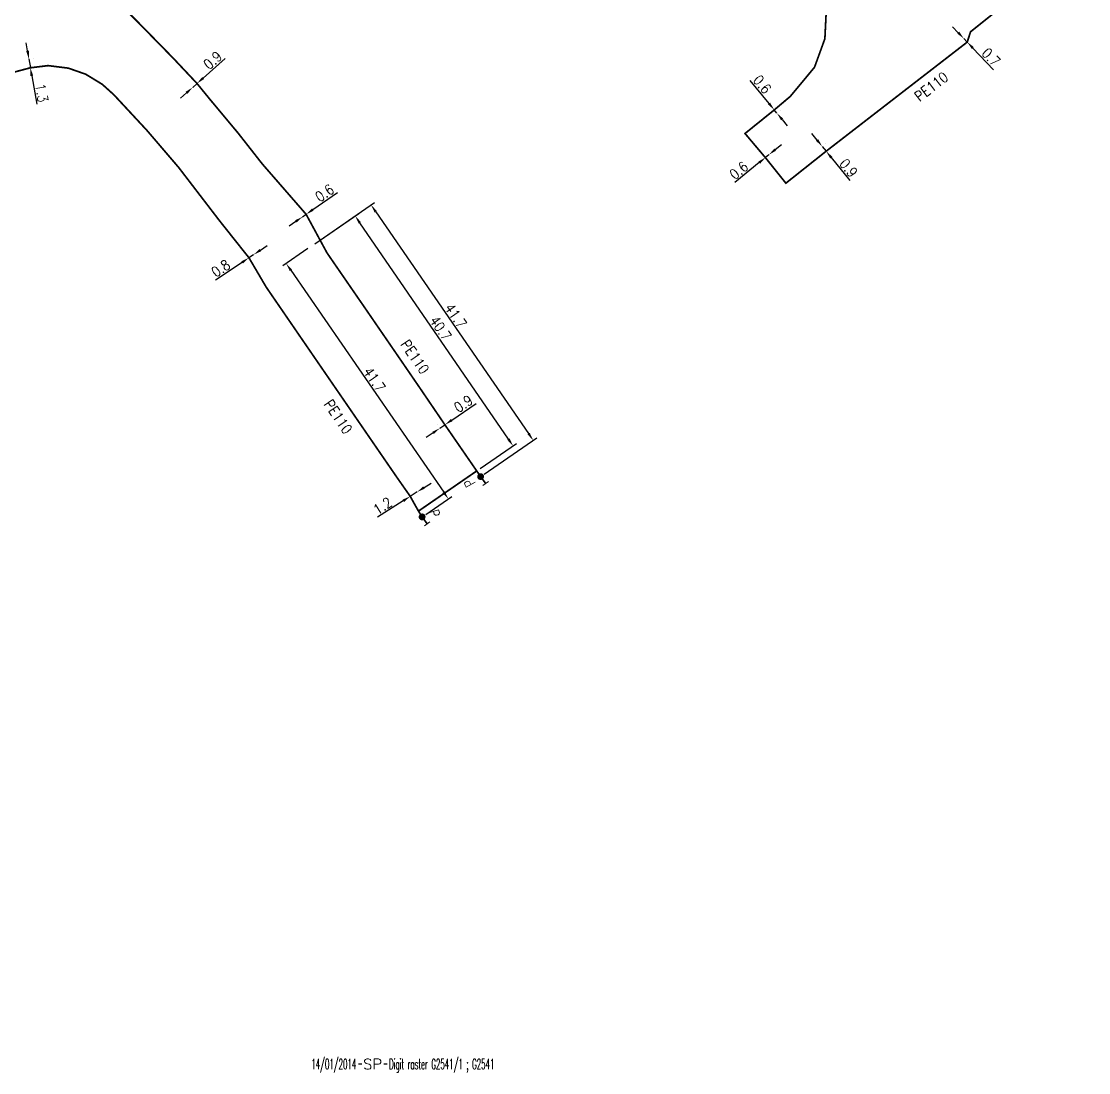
# Model space of a CAD drawing. Header units: millimetres. Extents: x 132993 to 134000, y 129004 to 130000.
# Drawn here: x 133408 to 133563.8, y 129011.2 to 129164.6 of the extents above; entities that cross this region are included whole.
import ezdxf
from ezdxf.enums import TextEntityAlignment as Align

# ---------------------------------------------------------------- set-up
doc = ezdxf.new("R2010")
doc.units = ezdxf.units.MM
doc.header["$PDMODE"] = 34
doc.layers.get('0').update_dxf_attribs({"linetype": 'CONTINUOUS'})
doc.layers.get('DefPoints').update_dxf_attribs({"linetype": 'CONTINUOUS', "lineweight": 0})
for name, color, linetype in [('G_120', 4, 'CONTINUOUS'), ('G_300', 7, 'CONTINUOUS'), ('G_340', 7, 'CONTINUOUS'), ('G_910', 7, 'CONTINUOUS')]:
    doc.layers.add(name, color=color, linetype=linetype)
doc.styles.add('G_ROMANS', font='ROMANS.SHX', dxfattribs={"width": 0.75})
doc.styles.get("Standard").update_dxf_attribs({"font": 'romans.shx', "width": 0.85})
doc.linetypes.add('G_typB_PE', pattern='A,5,-0.3,["o",Standard,S=1.5,R=0,X=0,Y=-0.5],-1.65', length=6.95)
doc.dimstyles.get("Standard").update_dxf_attribs({"dimtxt": 1.5, "dimasz": 1.2, "dimexe": 0.625, "dimexo": 0.625, "dimgap": 0.25, "dimtad": 1, "dimdec": 1, "dimzin": 0, "dimdsep": 46, "dimtxsty": 'Standard', "dimcen": -0.5, "dimadec": 0, "dimazin": 0, "dimtfac": 1, "dimtdec": 1, "dimtmove": 0, "dimatfit": 3, "dimfxl": 0, "dimtolj": 1, "dimtzin": 0, "dimarcsym": 0})

# ---------------------------------------------------------------- blocks, each defined once
blk = doc.blocks.new('*D6')
at = {"layer": 'DefPoints', "color": 0, "linetype": 'Continuous', "transparency": 16777216}
for p in [(133545.595, 129162.073), (133546.0737470193, 129161.5687696577), (133546.0737470193, 129161.5687696577)]:
    blk.add_point(p, dxfattribs=at)
at = {"layer": 'G_120', "color": 0, "linetype": 'Continuous', "lineweight": -2, "transparency": 16777216}
for p, q in [((133544.7687472492, 129162.9432335272), (133543.9424944984, 129163.8134670544)), ((133545.595, 129162.073), (133546.0737470193, 129161.5687696577)), ((133546.8999997701, 129160.6985361305), (133549.9099205051, 129157.52839971))]:
    blk.add_line(p, q, dxfattribs=at)
at = {"layer": 'G_120', "color": 0, "linetype": 'Continuous', "transparency": 16777216}
for points in [[(133544.9137861704, 129163.080942319), (133544.623708328, 129162.8055247354), (133545.595, 129162.073)], [(133547.0450386913, 129160.8362449223), (133546.7549608489, 129160.5608273387), (133546.0737470193, 129161.5687696577)]]:
    blk.add_solid(points, dxfattribs=at)
at = {"layer": 'G_120', "color": 0, "linetype": 'Continuous', "transparency": 16777216, "insert": (133549.5432811189, 129159.3668951157), "char_height": 1.5, "attachment_point": 5, "rotation": 313.5149608364305}
blk.add_mtext('\\A1;0.7', dxfattribs=at)
blk = doc.blocks.new('*D7')
at = {"layer": 'DefPoints', "color": 0, "linetype": 'Continuous', "transparency": 16777216}
for p in [(133524.9172397746, 129146.345100537), (133525.4830294594, 129145.6451848045), (133525.4830294597, 129145.6451848048)]:
    blk.add_point(p, dxfattribs=at)
at = {"layer": 'G_120', "color": 0, "linetype": 'Continuous', "lineweight": -2, "transparency": 16777216}
for p, q in [((133524.1628535286, 129147.278321514), (133523.4084672823, 129148.2115424907)), ((133524.917239775, 129146.3451005373), (133525.4830294597, 129145.6451848048)), ((133525.4032923667, 129146.7380100403), (133525.403292367, 129146.7380100406)), ((133525.9690820514, 129146.0380943078), (133525.9690820517, 129146.0380943081)), ((133526.237415706, 129144.7119638281), (133528.9473686802, 129141.3595896648))]:
    blk.add_line(p, q, dxfattribs=at)
at = {"layer": 'G_120', "color": 0, "linetype": 'Continuous', "transparency": 16777216}
for points in [[(133524.3183903581, 129147.404052555), (133524.0073166992, 129147.1525904729), (133524.917239775, 129146.3451005373)], [(133526.3929525355, 129144.8376948692), (133526.0818788766, 129144.586232787), (133525.4830294597, 129145.6451848048)]]:
    blk.add_solid(points, dxfattribs=at)
at = {"layer": 'G_120', "color": 0, "linetype": 'Continuous', "transparency": 16777216, "insert": (133528.7472694636, 129143.1978214634), "char_height": 1.5, "attachment_point": 5, "rotation": 308.95097556361463}
blk.add_mtext('\\A1;0.9', dxfattribs=at)
blk = doc.blocks.new('*D8')
at = {"layer": 'DefPoints', "color": 0, "linetype": 'Continuous', "transparency": 16777216}
for p in [(133517.9149295307, 129151.6750482342), (133517.9149295308, 129151.6750482342), (133518.2952076052, 129151.2109484755)]:
    blk.add_point(p, dxfattribs=at)
at = {"layer": 'G_120', "color": 0, "linetype": 'Continuous', "lineweight": -2, "transparency": 16777216}
for p, q in [((133517.1543733818, 129152.6032477517), (133514.3837759816, 129155.9845459937)), ((133518.3983667794, 129152.0711712285), (133518.3983667795, 129152.0711712286)), ((133518.2952076053, 129151.2109484755), (133517.9149295308, 129151.6750482342)), ((133518.7786448539, 129151.6070714697), (133518.778644854, 129151.6070714699)), ((133519.0557637544, 129150.2827489581), (133519.8163199035, 129149.3545494407))]:
    blk.add_line(p, q, dxfattribs=at)
at = {"layer": 'G_120', "color": 0, "linetype": 'Continuous', "transparency": 16777216}
for points in [[(133517.3090733014, 129152.7300071099), (133516.9996734622, 129152.4764883935), (133517.9149295308, 129151.6750482342)], [(133519.210463674, 129150.4095083163), (133518.9010638348, 129150.1559895999), (133518.2952076053, 129151.2109484755)]]:
    blk.add_solid(points, dxfattribs=at)
at = {"layer": 'G_120', "color": 0, "linetype": 'Continuous', "transparency": 16777216, "insert": (133516.162296205, 129155.3917934223), "char_height": 1.5, "attachment_point": 5, "rotation": 309.3308017154526}
blk.add_mtext('\\A1;0.6', dxfattribs=at)
blk = doc.blocks.new('*D16')
at = {"layer": 'DefPoints', "color": 0, "linetype": 'Continuous', "transparency": 16777216}
for p in [(133433.0342132107, 129154.9638827327), (133433.6687317362, 129155.5294675988), (133433.6687317362, 129155.5294675987)]:
    blk.add_point(p, dxfattribs=at)
at = {"layer": 'G_120', "color": 0, "linetype": 'Continuous', "lineweight": -2, "transparency": 16777216}
for p, q in [((133434.5645225958, 129156.3279403509), (133437.7824379751, 129159.1962636005)), ((133433.0342132107, 129154.9638827326), (133433.6687317362, 129155.5294675987)), ((133432.1384223512, 129154.1654099805), (133431.2426314916, 129153.3669372283))]:
    blk.add_line(p, q, dxfattribs=at)
at = {"layer": 'G_120', "color": 0, "linetype": 'Continuous', "transparency": 16777216}
for points in [[(133432.0053435591, 129154.3147084571), (133432.2715011432, 129154.0161115039), (133433.0342132107, 129154.9638827326)], [(133434.4314438037, 129156.4772388275), (133434.6976013878, 129156.1786418743), (133433.6687317362, 129155.5294675987)]]:
    blk.add_solid(points, dxfattribs=at)
at = {"layer": 'G_120', "color": 0, "linetype": 'Continuous', "transparency": 16777216, "insert": (133435.9559817551, 129158.9078307348), "char_height": 1.5, "attachment_point": 5, "rotation": 41.712556040428915}
blk.add_mtext('\\A1;0.9', dxfattribs=at)
blk = doc.blocks.new('*D17')
at = {"layer": 'DefPoints', "color": 0, "linetype": 'Continuous', "transparency": 16777216}
for p in [(133449.5910605773, 129136.4442081827), (133449.5910605773, 129136.4442081827), (133449.086, 129136.092)]:
    blk.add_point(p, dxfattribs=at)
at = {"layer": 'G_120', "color": 0, "linetype": 'Continuous', "lineweight": -2, "transparency": 16777216}
for p, q in [((133450.575358916, 129137.1306167931), (133454.1610171497, 129139.6311053025)), ((133449.086, 129136.092), (133449.5910605773, 129136.4442081827)), ((133448.1017016613, 129135.4055913896), (133447.1174033226, 129134.7191827791))]:
    blk.add_line(p, q, dxfattribs=at)
at = {"layer": 'G_120', "color": 0, "linetype": 'Continuous', "transparency": 16777216}
for points in [[(133450.4609574809, 129137.2946665162), (133450.6897603511, 129136.96656707), (133449.5910605773, 129136.4442081827)], [(133447.9873002262, 129135.5696411127), (133448.2161030964, 129135.2415416664), (133449.086, 129136.092)]]:
    blk.add_solid(points, dxfattribs=at)
at = {"layer": 'G_120', "color": 0, "linetype": 'Continuous', "transparency": 16777216, "insert": (133452.2883300269, 129139.5443139686), "char_height": 1.5, "attachment_point": 5, "rotation": 34.89031112818489}
blk.add_mtext('\\A1;0.6', dxfattribs=at)
blk = doc.blocks.new('*D18')
at = {"layer": 'DefPoints', "color": 0, "linetype": 'Continuous', "transparency": 16777216}
for p in [(133469.1016069911, 129105.2279833837), (133469.8438666272, 129105.7369535523), (133469.8438666272, 129105.7369535524)]:
    blk.add_point(p, dxfattribs=at)
at = {"layer": 'G_120', "color": 0, "linetype": 'Continuous', "lineweight": -2, "transparency": 16777216}
for p, q in [((133470.833546142, 129106.415580444), (133474.388734161, 129108.8533859741)), ((133468.7481554851, 129105.7434414643), (133468.7481554851, 129105.7434414644)), ((133469.1016069911, 129105.2279833837), (133469.8438666272, 129105.7369535524)), ((133469.4904151212, 129106.2524116329), (133469.4904151212, 129106.252411633)), ((133468.1119274763, 129104.5493564922), (133467.1222479615, 129103.8707296006))]:
    blk.add_line(p, q, dxfattribs=at)
at = {"layer": 'G_120', "color": 0, "linetype": 'Continuous', "transparency": 16777216}
for points in [[(133467.9988229944, 129104.714303078), (133468.2250319582, 129104.3844099064), (133469.1016069911, 129105.2279833837)], [(133470.7204416601, 129106.5805270298), (133470.946650624, 129106.2506338581), (133469.8438666272, 129105.7369535524)]]:
    blk.add_solid(points, dxfattribs=at)
at = {"layer": 'G_120', "color": 0, "linetype": 'Continuous', "transparency": 16777216, "insert": (133472.5404574993, 129108.7985295838), "char_height": 1.5, "attachment_point": 5, "rotation": 34.43857623359634}
blk.add_mtext('\\A1;0.9', dxfattribs=at)
blk = doc.blocks.new('*D30')
at = {"layer": 'DefPoints', "color": 0, "linetype": 'Continuous', "transparency": 16777216}
for p in [(133465.7969922748, 129095.9371536145), (133465.7969922748, 129095.9371536145), (133464.7857642674, 129095.2910747362)]:
    blk.add_point(p, dxfattribs=at)
at = {"layer": 'G_120', "color": 0, "linetype": 'Continuous', "lineweight": -2, "transparency": 16777216}
for p, q in [((133465.7969922748, 129095.9371536145), (133464.7857642674, 129095.2910747361)), ((133466.8082202822, 129096.5832324929), (133467.8194482895, 129097.2293113713)), ((133463.77453626, 129094.6449958577), (133460.0290801433, 129092.2520042976))]:
    blk.add_line(p, q, dxfattribs=at)
at = {"layer": 'G_120', "color": 0, "linetype": 'Continuous', "transparency": 16777216}
for points in [[(133466.7005404691, 129096.7517704941), (133466.9159000952, 129096.4146944917), (133465.7969922748, 129095.9371536145)], [(133463.6668564469, 129094.8135338589), (133463.8822160731, 129094.4764578565), (133464.7857642674, 129095.2910747361)]]:
    blk.add_solid(points, dxfattribs=at)
at = {"layer": 'G_120', "color": 0, "linetype": 'Continuous', "transparency": 16777216, "insert": (133460.7502016765, 129093.899408621), "char_height": 1.5, "attachment_point": 5, "rotation": 32.574722648643814}
blk.add_mtext('\\A1;1.2', dxfattribs=at)
blk = doc.blocks.new('*D31')
at = {"layer": 'DefPoints', "color": 0, "linetype": 'Continuous', "transparency": 16777216}
for p in [(133441.2498714657, 129130.101138852), (133441.9176545209, 129130.5482317678), (133441.9176545209, 129130.5482317678)]:
    blk.add_point(p, dxfattribs=at)
at = {"layer": 'G_120', "color": 0, "linetype": 'Continuous', "lineweight": -2, "transparency": 16777216}
for p, q in [((133442.9148005926, 129131.215839221), (133443.9119466644, 129131.8834466742)), ((133441.9176545209, 129130.5482317678), (133441.2498714657, 129130.101138852)), ((133440.2527253939, 129129.4335313987), (133436.3798812759, 129126.8405917368))]:
    blk.add_line(p, q, dxfattribs=at)
at = {"layer": 'G_120', "color": 0, "linetype": 'Continuous', "transparency": 16777216}
for points in [[(133440.1414574851, 129129.5997224107), (133440.3639933028, 129129.2673403868), (133441.2498714657, 129130.101138852)], [(133442.8035326838, 129131.3820302329), (133443.0260685015, 129131.049648209), (133441.9176545209, 129130.5482317678)]]:
    blk.add_solid(points, dxfattribs=at)
at = {"layer": 'G_120', "color": 0, "linetype": 'Continuous', "transparency": 16777216, "insert": (133437.1411990407, 129128.5537423597), "char_height": 1.5, "attachment_point": 5, "rotation": 33.803028914931474}
blk.add_mtext('\\A1;0.8', dxfattribs=at)
blk = doc.blocks.new('*D32')
at = {"layer": 'DefPoints', "color": 0, "linetype": 'Continuous', "transparency": 16777216}
for p in [(133409.1316422777, 129159.1089469646), (133409.3539028577, 129157.8207583711), (133409.3539028579, 129157.8207583711)]:
    blk.add_point(p, dxfattribs=at)
at = {"layer": 'G_120', "color": 0, "linetype": 'Continuous', "lineweight": -2, "transparency": 16777216}
for p, q in [((133408.9276121471, 129160.2914746411), (133408.7235820163, 129161.4740023176)), ((133409.1316422779, 129159.1089469646), (133409.3539028579, 129157.8207583711)), ((133409.7475421092, 129159.2152126577), (133409.7475421094, 129159.2152126577)), ((133409.5579329887, 129156.6382306946), (133410.2702167488, 129152.5099421096)), ((133409.9698026892, 129157.9270240642), (133409.9698026894, 129157.9270240643))]:
    blk.add_line(p, q, dxfattribs=at)
at = {"layer": 'G_120', "color": 0, "linetype": 'Continuous', "transparency": 16777216}
for points in [[(133409.1247000932, 129160.3254796629), (133408.730524201, 129160.2574696193), (133409.1316422779, 129159.1089469646)], [(133409.7550209347, 129156.6722357164), (133409.3608450425, 129156.6042256728), (133409.3539028579, 129157.8207583711)]]:
    blk.add_solid(points, dxfattribs=at)
at = {"layer": 'G_120', "color": 0, "linetype": 'Continuous', "transparency": 16777216, "insert": (133411.0015296646, 129154.1528476729), "char_height": 1.5, "attachment_point": 5, "rotation": 279.78927894934316}
blk.add_mtext('\\A1;1.3', dxfattribs=at)
blk = doc.blocks.new('*D33')
at = {"layer": 'DefPoints', "color": 0, "linetype": 'Continuous', "transparency": 16777216}
for p in [(133456.7517463702, 129136.1903989105), (133450.3433142269, 129131.787256201), (133474.4909157028, 129098.9996880132)]:
    blk.add_point(p, dxfattribs=at)
at = {"layer": 'G_120', "color": 0, "linetype": 'Continuous', "lineweight": -2, "transparency": 16777216}
for p, q in [((133450.8584400179, 129132.1411918158), (133457.2668721612, 129136.5443345254)), ((133479.1194970136, 129103.6358755504), (133457.4313027508, 129135.2013573919)), ((133475.0060414938, 129099.353623628), (133480.3141791851, 129103.0007696466))]:
    blk.add_line(p, q, dxfattribs=at)
at = {"layer": 'G_120', "color": 0, "linetype": 'Continuous', "transparency": 16777216}
for points in [[(133457.5961430039, 129135.3146167886), (133457.2664624976, 129135.0880979951), (133456.7517463702, 129136.1903989105)], [(133479.2843372667, 129103.7491349472), (133478.9546567604, 129103.5226161537), (133479.7990533941, 129102.6468340318)]]:
    blk.add_solid(points, dxfattribs=at)
at = {"layer": 'G_120', "color": 0, "linetype": 'Continuous', "transparency": 16777216, "insert": (133469.217954203, 129119.8126597776), "char_height": 1.5, "attachment_point": 5, "rotation": 304.4924047336539}
blk.add_mtext('\\A1;40.7', dxfattribs=at)
blk = doc.blocks.new('*D34')
at = {"layer": 'DefPoints', "color": 0, "linetype": 'Continuous', "transparency": 16777216}
for p in [(133450.3433142413, 129131.78725618), (133482.7350332144, 129103.4657722841), (133475.0583024958, 129098.1762366017)]:
    blk.add_point(p, dxfattribs=at)
at = {"layer": 'G_300', "color": 0, "linetype": 'Continuous', "lineweight": -2, "transparency": 16777216}
for p, q in [((133450.8579713735, 129132.1418729257), (133459.5896613939, 129138.1583124262)), ((133459.7558684134, 129136.8155539868), (133482.0541690628, 129104.4539139778)), ((133475.572959628, 129098.5308533474), (133483.2496903466, 129103.8203890298))]:
    blk.add_line(p, q, dxfattribs=at)
at = {"layer": 'G_300', "color": 0, "linetype": 'Continuous', "transparency": 16777216}
for points in [[(133459.9205586957, 129136.9290313454), (133459.5911781311, 129136.7020766281), (133459.0750042617, 129137.8036956805)], [(133482.2188593451, 129104.5673913365), (133481.8894787804, 129104.3404366192), (133482.7350332144, 129103.4657722841)]]:
    blk.add_solid(points, dxfattribs=at)
at = {"layer": 'G_300', "color": 0, "linetype": 'Continuous', "transparency": 16777216, "insert": (133471.4261630265, 129121.6408606795), "char_height": 1.5, "attachment_point": 5, "rotation": 304.5681991815388}
blk.add_mtext('\\A1;41.7', dxfattribs=at)
blk = doc.blocks.new('G_300_12')
at = {"color": 0, "linetype": 'Continuous', "lineweight": 0, "const_width": 0.4966666666666669, "flags": 128}
blk.add_lwpolyline([(-0.2516666666666652, 0, 1), (0.2516666666666652, 0, 1)], format="xyb", close=True, dxfattribs=at)
at = {"color": 0, "linetype": 'Continuous', "lineweight": 0, "style": 'G_ROMANS', "width": 0.75}
blk.add_text('P', height=1.5, dxfattribs=at).set_placement((0, 1.849999999999994), align=Align.MIDDLE)
at = {"color": 0, "linetype": 'Continuous', "lineweight": 0, "style": 'G_ROMANS', "width": 0.75, "flags": 3}
for tag, p in [('DEF_LEG', (0, -5)), ('DEF_COUP', (0, -7.5)), ('DEF_TYPE', (0, -10))]:
    blk.add_attdef(tag, text='', height=1.2, dxfattribs=at).set_placement(p, align=Align.MIDDLE)
blk = doc.blocks.new('G_340_07')
at = {"color": 0, "linetype": 'Continuous', "lineweight": 0, "const_width": 0.25, "flags": 128}
blk.add_lwpolyline([(0, 0), (1.25, 0)], dxfattribs=at)
at = {"color": 0, "linetype": 'Continuous', "lineweight": 0, "flags": 128}
blk.add_lwpolyline([(1.25, -0.5), (1.25, 0.5)], dxfattribs=at)
at = {"color": 0, "linetype": 'Continuous', "lineweight": 0, "style": 'G_ROMANS', "width": 0.75, "flags": 3}
for tag, p in [('DEF_LEG', (0, -5)), ('DEF_COUP', (0, -7.5)), ('DEF_TYPE', (0, -10))]:
    blk.add_attdef(tag, text='', height=1.2, dxfattribs=at).set_placement(p, align=Align.MIDDLE)
blk = doc.blocks.new('*D73')
at = {"layer": 'DefPoints', "color": 0, "linetype": 'Continuous', "transparency": 16777216}
for p in [(133516.6585329504, 129144.7469134588), (133517.1242840256, 129145.1251672571), (133517.1242840256, 129145.1251672572)]:
    blk.add_point(p, dxfattribs=at)
at = {"layer": 'G_120', "color": 0, "linetype": 'Continuous', "lineweight": -2, "transparency": 16777216}
for p, q in [((133518.055786176, 129145.8816748538), (133518.9872883264, 129146.6381824504)), ((133517.1242840256, 129145.1251672572), (133516.6585329504, 129144.7469134589)), ((133515.7270307999, 129143.9904058623), (133512.1396385897, 129141.076951011))]:
    blk.add_line(p, q, dxfattribs=at)
at = {"layer": 'G_120', "color": 0, "linetype": 'Continuous', "transparency": 16777216}
for points in [[(133517.9297015766, 129146.0369252122), (133518.1818707754, 129145.7264244954), (133517.1242840256, 129145.1251672572)], [(133515.6009462005, 129144.1456562207), (133515.8531153994, 129143.8351555039), (133516.6585329504, 129144.7469134589)]]:
    blk.add_solid(points, dxfattribs=at)
at = {"layer": 'G_120', "color": 0, "linetype": 'Continuous', "transparency": 16777216, "insert": (133512.7401291484, 129142.8528735557), "char_height": 1.5, "attachment_point": 5, "rotation": 39.08133740014999}
blk.add_mtext('\\A1;0.6', dxfattribs=at)
blk = doc.blocks.new('*D78')
at = {"layer": 'DefPoints', "color": 0, "linetype": 'Continuous', "transparency": 16777216}
for p in [(133450.3433142413, 129131.78725618), (133470.353725192, 129094.9171016354), (133466.5330211114, 129092.2845030323)]:
    blk.add_point(p, dxfattribs=at)
at = {"layer": 'G_300', "color": 0, "linetype": 'Continuous', "lineweight": -2, "transparency": 16777216}
for p, q in [((133449.8286571091, 129131.4326394343), (133446.1708549731, 129128.9122859627)), ((133447.3663762569, 129128.2787610145), (133469.6728610403, 129095.9052433292)), ((133467.0476782436, 129092.639119778), (133470.8683823242, 129095.2717183811))]:
    blk.add_line(p, q, dxfattribs=at)
at = {"layer": 'G_300', "color": 0, "linetype": 'Continuous', "transparency": 16777216}
for points in [[(133447.5310665393, 129128.3922383732), (133447.2016859746, 129128.1652836559), (133446.6855121053, 129129.2669027083)], [(133469.8375513226, 129096.0187206878), (133469.508170758, 129095.7917659706), (133470.353725192, 129094.9171016354)]]:
    blk.add_solid(points, dxfattribs=at)
at = {"layer": 'G_300', "color": 0, "linetype": 'Continuous', "transparency": 16777216, "insert": (133459.5504843864, 129112.3583674716), "char_height": 1.5, "attachment_point": 5, "rotation": 304.5681991815388}
blk.add_mtext('\\A1;41.7', dxfattribs=at)
blk = doc.blocks.new('GIS_MODF')
at = {"color": 0, "linetype": 'Continuous', "flags": 128}
for points in [[(-2.176232858328149, -0.01402023952687159), (-1.676232858328149, -0.01402023952687159)], [(1.51945154927671, -0.01402023952687159), (2.01945154927671, -0.01402023952687159)]]:
    blk.add_lwpolyline(points, dxfattribs=at)
at = {"color": 0, "linetype": 'Continuous', "width": 0.5}
blk.add_attdef('DATE', text='', height=1.5, dxfattribs=at).set_placement((-2.501987294206629, -0.7982370674435515), align=Align.RIGHT)
at = {"color": 0, "linetype": 'Continuous', "width": 1.771291495859094}
blk.add_attdef('USER', text='', height=1.5, dxfattribs=at).set_placement((-1.507047830906231, -0.7982370674435515), (1.276410234015202, -0.7982370674435515), align=Align.FIT)
at = {"color": 0, "linetype": 'Continuous', "width": 0.5}
blk.add_attdef('DESC', (2.288899962411961, -0.7982370674435515), '', height=1.5, dxfattribs=at)

msp = doc.modelspace()

# ---------------------------------------------------------------- linework, layer by layer
at = {"layer": 'G_120', "linetype": 'G_typB_PE', "flags": 128}
for points in [[(133475.0583024958, 129098.1762366017, 0.25, 0.25, 0), (133469.8438666273, 129105.7369535523, 0.25, 0.25, 0), (133466.3080757977, 129110.9362094821, 0.25, 0.25, 0), (133462.7160156192, 129116.1734879302, 0.25, 0.25, 0), (133458.0648284286, 129122.9435080583, 0.25, 0.25, 0), (133452.650238699, 129130.7969945381, 0.25, 0.25, 0), (133449.5910605773, 129136.4442081827, 0.25, 0.25, 0), (133443.187096034, 129143.8009301286, 0.25, 0.25, 0), (133439.6318844124, 129148.3334285984, 0.25, 0.25, 0), (133435.5669210103, 129153.1993489226, 0.25, 0.25, 0), (133433.6687317362, 129155.5294675988, 0.25, 0.25, 0), (133430.2371631207, 129159.1786993615, 0.25, 0.25, 0), (133424.7083476154, 129164.8293788971, 0.25, 0.25, 0), (133421.3007592489, 129168.1836926224, 0.25, 0.25, 0), (133418.8660751706, 129170.9609274169, 0.25, 0.25, 0), (133417.8881386392, 129175.3121472539, 0.25, 0.25, 0), (133416.6536289326, 129182.0794685799, 0.25, 0.25, 0), (133417.1480967492, 129183.5954075076, 0.25, 0.25, 0), (133418.1049382251, 129185.7182101421, 0.25, 0.25, 0), (133418.9299784167, 129187.2629672694, 0.25, 0.25, 0), (133433.8584781106, 129214.6204769748, 0.25, 0.25, 0), (133434.7549263879, 129216.256967768, 0.25, 0.25, 0), (133436.4867140447, 129218.5829666796, 0.25, 0.25, 0), (133438.7526564316, 129220.5296390944, 0.25, 0.25, 0), (133443.5036796547, 129222.4427161888, 0.25, 0.25, 0), (133448.0734094831, 129222.9477969977, 0.25, 0.25, 0), (133450.539010029, 129222.4584395118, 0.25, 0.25, 0), (133453.3783933629, 129221.4404765845, 0.25, 0.25, 0), (133463.0395194368, 129216.8741094153, 0.25, 0.25, 0), (133467.2627114879, 129214.7716423773, 0.25, 0.25, 0), (133469.8173738805, 129213.3706605951, 0.25, 0.25, 0), (133475.7042127743, 129210.1423067943, 0.25, 0.25, 0), (133480.5533711546, 129207.1774802781, 0.25, 0.25, 0), (133488.8621064581, 129201.8079630872, 0.25, 0.25, 0), (133494.6755165417, 129197.6818170039, 0.25, 0.25, 0), (133501.42570592, 129192.5544712036, 0.25, 0.25, 0), (133505.4743980613, 129189.2080210713, 0.25, 0.25, 0), (133514.2423792433, 129181.4325549575, 0.25, 0.25, 0), (133521.4993813365, 129174.3929966928, 0.25, 0.25, 0), (133523.5763204927, 129171.7281174012, 0.25, 0.25, 0), (133524.7487182671, 129169.324107318, 0.25, 0.25, 0), (133525.4897505709, 129165.8320527457, 0.25, 0.25, 0), (133525.2996373936, 129162.0603653366, 0.25, 0.25, 0), (133523.7897261066, 129157.898196884, 0.25, 0.25, 0), (133520.252871818, 129153.6448588076, 0.25, 0.25, 0), (133517.9149295308, 129151.6750482342, 0.25, 0.25, 0), (133513.6473932473, 129148.2336430162, 0.25, 0.25, 0), (133516.6242737069, 129144.7081309196, 0.25, 0.25, 0), (133519.603834279, 129140.979932446, 0.25, 0.25, 0), (133525.4830294594, 129145.6451848045, 0.25, 0.25, 0), (133546.0737470193, 129161.5687696577, 0.25, 0.25, 0), (133546.565493688, 129163.0726997088, 0.25, 0.25, 0), (133557.4136857367, 129171.7586859356, 0.25, 0.25, 0), (133563.620217004, 129176.8040320223, 0.25, 0.25, 0), (133560.6237525112, 129180.4119915397, 0.25, 0.25, 0), (133557.647170231, 129184.1841750847, 0.25, 0.25, 0), (133553.3673099453, 129180.7751536903, 0.25, 0.25, 0), (133549.8291847116, 129178.0537674995, 0.25, 0.25, 0), (133548.0274620735, 129176.7150320484, 0.25, 0.25, 0), (133544.6019386229, 129175.0955740293, 0.25, 0.25, 0), (133539.2064321789, 129174.951299439, 0.25, 0.25, 0), (133537.5983308725, 129175.1898171032, 0.25, 0.25, 0), (133535.420256434, 129175.8145707842, 0.25, 0.25, 0), (133533.7944834686, 129176.7672511222, 0.25, 0.25, 0), (133528.6650118385, 129180.6395555496, 0.25, 0.25, 0), (133528.6650118385, 129180.6395555495, 0.25, 0.25, 0), (133525.6009603821, 129183.3714517009, 0.25, 0.25, 0), (133522.7618715645, 129186.1819389286, 0.25, 0.25, 0), (133516.2760891667, 129192.1288334091, 0.25, 0.25, 0), (133507.958622894, 129199.1325240422, 0.25, 0.25, 0), (133500.7404784026, 129204.7113574566, 0.25, 0.25, 0), (133495.3968865842, 129208.4278397729, 0.25, 0.25, 0), (133491.5350118216, 129211.0780346546, 0.25, 0.25, 0), (133488.6792770633, 129212.974284578, 0.25, 0.25, 0), (133483.7651461806, 129215.95504272, 0.25, 0.25, 0), (133478.8475010175, 129218.9379325146, 0.25, 0.25, 0), (133473.3937006224, 129221.8512247545, 0.25, 0.25, 0), (133467.9403983911, 129224.7642508869, 0.25, 0.25, 0), (133458.211604671, 129229.3191226903, 0.25, 0.25, 0), (133447.3569242724, 129233.7512446334, 0.25, 0.25, 0), (133447.3578074277, 129233.7509245869, 0.25, 0.25, 0), (133435.741586042, 129237.93172391, 0.25, 0.25, 0), (133433.4925400633, 129233.7361697086, 0.25, 0.25, 0), (133414.5309330605, 129198.7285773799, 0.25, 0.25, 0), (133413.3016534259, 129196.6752657127, 0.25, 0.25, 0), (133412.4610039073, 129195.2484294227, 0.25, 0.25, 0), (133411.1118770771, 129193.3314067244, 0.25, 0.25, 0), (133410.0335671636, 129192.1821119643, 0.25, 0.25, 0), (133407.3443799005, 129190.2178377939, 0.25, 0.25, 0), (133405.6164769466, 129189.4298110238, 0.25, 0.25, 0), (133403.3424312424, 129188.8119693705, 0.25, 0.25, 0), (133400.2031735723, 129188.150675191, 0.25, 0.25, 0), (133396.7390330771, 129188.7006012536, 0.25, 0.25, 0), (133393.1062681415, 129190.3820525924, 0.25, 0.25, 0), (133386.9922031849, 129194.276840361, 0.25, 0.25, 0), (133382.4192024426, 129196.9263146999, 0.25, 0.25, 0), (133377.6591705844, 129199.4435845231, 0.25, 0.25, 0), (133376.3689893826, 129200.0523532704, 0.25, 0.25, 0), (133373.9655837677, 129201.1863941505, 0.25, 0.25, 0), (133369.0112923397, 129203.2487296729, 0.25, 0.25, 0), (133363.9564650744, 129205.063414751, 0.25, 0.25, 0), (133360.0018526389, 129206.2743266128, 0.25, 0.25, 0), (133355.2539253685, 129207.4798738964, 0.25, 0.25, 0), (133349.0669998062, 129208.7225223803, 0.25, 0.25, 0), (133343.9112748242, 129209.5049064709, 0.25, 0.25, 0), (133339.3015554582, 129209.9776201113, 0.25, 0.25, 0), (133332.4150141545, 129210.5250184448, 0.25, 0.25, 0), (133294.9844523398, 129213.0801988287, 0.25, 0.25, 0), (133263.7338105918, 129215.2906365003, 0.25, 0.25, 0), (133259.3077508223, 129215.5485386714, 0, 0, 0)], [(133260.5277501389, 129102.4133163093, 0.25, 0.25, 0), (133261.3643848699, 129101.038726418, 0.25, 0.25, 0), (133274.9320029963, 129082.8686652112, 0.25, 0.25, 0), (133289.4574191985, 129064.3401312718, 0.25, 0.25, 0), (133293.4500079129, 129059.2308013915, 0.25, 0.25, 0), (133295.6374919856, 129060.9890571067, 0.25, 0.25, 0), (133298.795621789, 129063.4363346815, 0.25, 0.25, 0), (133300.9541591444, 129065.032345306, 0.25, 0.25, 0), (133297.093223437, 129070.0579731143, 0.25, 0.25, 0), (133295.724000473, 129072.168773581, 0.25, 0.25, 0), (133293.4589601436, 129075.8268526862, 0.25, 0.25, 0), (133292.577257935, 129078.7625766258, 0.25, 0.25, 0), (133292.3797852516, 129081.9118647203, 0.25, 0.25, 0), (133292.8677480219, 129084.9446021391, 0.25, 0.25, 0), (133293.9366811131, 129087.7927607032, 0.25, 0.25, 0), (133295.7183842591, 129090.2603929433, 0.25, 0.25, 0), (133298.0916208183, 129092.3848636576, 0.25, 0.25, 0), (133307.0961365945, 129099.2331642559, 0.25, 0.25, 0), (133310.0665538675, 129101.4878125008, 0.25, 0.25, 0), (133314.5333121725, 129104.8538872475, 0.25, 0.25, 0), (133316.871251733, 129106.4244485042, 0.25, 0.25, 0), (133319.798883875, 129108.0687471405, 0.25, 0.25, 0), (133326.6460425837, 129110.8875781117, 0.25, 0.25, 0), (133333.3384253443, 129112.7773554811, 0.25, 0.25, 0), (133338.4356519907, 129113.9589839224, 0.25, 0.25, 0), (133347.1516827634, 129116.3893000937, 0.25, 0.25, 0), (133357.5871194683, 129119.2916496414, 0.25, 0.25, 0), (133360.8558482373, 129120.2288746628, 0.25, 0.25, 0), (133368.0270781874, 129122.4068325473, 0.25, 0.25, 0), (133371.8945522504, 129124.1164718751, 0.25, 0.25, 0), (133374.5324632936, 129125.3909513711, 0.25, 0.25, 0), (133379.4675915355, 129128.1804501684, 0.25, 0.25, 0), (133383.6426584255, 129131.1637088972, 0.25, 0.25, 0), (133387.0371878918, 129134.0655048023, 0.25, 0.25, 0), (133390.5590113541, 129137.6810113281, 0.25, 0.25, 0), (133394.2107635056, 129141.9704234453, 0.25, 0.25, 0), (133397.5010711308, 129147.039396682, 0.25, 0.25, 0), (133399.9280468613, 129151.4409996506, 0.25, 0.25, 0), (133402.1739957767, 129154.2237433008, 0.25, 0.25, 0), (133404.3512219351, 129155.8234072636, 0.25, 0.25, 0), (133406.7306720626, 129157.1231294341, 0.25, 0.25, 0), (133409.3539028577, 129157.8207583711, 0.25, 0.25, 0), (133411.941563619, 129158.1371624641, 0.25, 0.25, 0), (133414.8856702671, 129157.7684605902, 0.25, 0.25, 0), (133417.4207077665, 129156.8840538474, 0.25, 0.25, 0), (133419.8445493247, 129155.406685923, 0.25, 0.25, 0), (133421.5445695221, 129153.8722485863, 0.25, 0.25, 0), (133426.3348394253, 129148.7149174586, 0.25, 0.25, 0), (133430.9822473645, 129143.2886705287, 0.25, 0.25, 0), (133436.9272936623, 129135.5395816114, 0.25, 0.25, 0), (133441.2498714657, 129130.1011388519, 0.25, 0.25, 0), (133443.7628356468, 129125.8248183236, 0.25, 0.25, 0), (133450.641274123, 129115.8079295186, 0.25, 0.25, 0), (133462.8072579485, 129098.1159830345, 0.25, 0.25, 0), (133464.7857642673, 129095.2910747362, 0.25, 0.25, 0), (133465.9949478884, 129093.1266830375, 0.25, 0.25, 0), (133466.5330211114, 129092.2845030323, 0, 0, 0)]]:
    msp.add_lwpolyline(points, format="xyseb", dxfattribs=at)
at = {"layer": 'G_120', "linetype": 'G_typB_PE', "const_width": 0.25, "flags": 128}
msp.add_lwpolyline([(133465.9833385701, 129093.1376701236), (133474.4909157028, 129098.9996880132)], dxfattribs=at)

# ---------------------------------------------------------------- block references
at = {"layer": 'G_300'}
for p, rotation in [((133475.0583024958, 129098.1762366017), 119.4319427649308), ((133466.5214117931, 129092.2954901185), 286.5382745118686)]:
    msp.add_blockref('G_300_12', p, dxfattribs=dict(at, rotation=rotation))
at = {"layer": 'G_340', "rotation": 306.233049936612}
for p in [(133475.0583024958, 129098.1762366017), (133466.5214117931, 129092.2954901185)]:
    msp.add_blockref('G_340_07', p, dxfattribs=at)
at = {"layer": 'G_910'}
ref = msp.add_blockref('GIS_MODF', (133459.4092593461, 129012.5106016049), dxfattribs=at)
ref.add_attrib('DATE', '14/01/2014', dxfattribs={"layer": '0', "color": 0, "linetype": 'Continuous', "height": 1.5, "width": 0.5}).set_placement((133456.9072720519, 129011.7123645374), align=Align.RIGHT)
ref.add_attrib('USER', 'SP', dxfattribs={"layer": '0', "color": 0, "linetype": 'Continuous', "height": 1.5, "width": 1.025484550234212}).set_placement((133457.9022115152, 129011.7123645374), (133460.6856695801, 129011.7123645374), align=Align.FIT)
ref.add_attrib('DESC', 'Digit raster G2541/1 ; G2541', (133461.6981593085, 129011.7123645374), dxfattribs={"layer": '0', "color": 0, "linetype": 'Continuous', "height": 1.5, "width": 0.5})

# ---------------------------------------------------------------- texts
at = {"layer": 'G_120', "linetype": 'Continuous', "width": 0.85}
for rotation, p in [(37.66397612114385, (133539.1320872787, 129152.81171529)), (304.4501045511398, (133463.3151679549, 129117.4753235787)), (304.0648505992514, (133452.1190327915, 129108.7472861614))]:
    msp.add_text('PE110', height=1.5, rotation=rotation, dxfattribs=at).set_placement(p)

# ---------------------------------------------------------------- dimensions: what is measured, and where the dimension line sits
at = {"layer": 'G_120', "linetype": 'Continuous'}
for base, p1, p2, angle, text, picture, middle in [((133546.0737470193, 129161.5687696577), (133545.595, 129162.073), (133546.0737470193, 129161.5687696577), 313.5149608364305, '0.7', '*D6', (133549.5432811189, 129159.3668951157)), ((133409.3539028579, 129157.8207583711), (133409.1316422777, 129159.1089469646), (133409.3539028576, 129157.8207583711), 279.7892789493432, '1.3', '*D32', (133411.0015296646, 129154.1528476729))]:
    dim = msp.add_linear_dim(base=base, p1=p1, p2=p2, angle=angle, text=text, dimstyle='Standard', dxfattribs=at)
    dim.commit()
    dim.dimension.update_dxf_attribs({"geometry": picture, "text_midpoint": middle})
for base, p1, p2, angle, picture, middle in [((133433.6687317362, 129155.5294675987), (133433.0342132107, 129154.9638827327), (133433.6687317362, 129155.5294675988), 41.71255604042891, '*D16', (133435.9559817551, 129158.9078307348)), ((133517.9149295308, 129151.6750482342), (133518.2952076052, 129151.2109484754), (133517.9149295307, 129151.6750482341), 309.3308017154526, '*D8', (133516.162296205, 129155.3917934223)), ((133525.4830294597, 129145.6451848048), (133524.9172397746, 129146.345100537), (133525.4830294594, 129145.6451848045), 308.9509755636146, '*D7', (133528.7472694636, 129143.1978214634)), ((133449.5910605773, 129136.4442081827), (133449.086, 129136.092), (133449.5910605773, 129136.4442081827), 34.8903111281849, '*D17', (133452.2883300269, 129139.5443139686)), ((133469.8438666272, 129105.7369535524), (133469.1016069911, 129105.2279833836), (133469.8438666273, 129105.7369535523), 34.43857623359634, '*D18', (133472.5404574993, 129108.7985295838))]:
    dim = msp.add_linear_dim(base=base, p1=p1, p2=p2, angle=angle, dimstyle='Standard', dxfattribs=at)
    dim.commit()
    dim.dimension.update_dxf_attribs({"geometry": picture, "text_midpoint": middle})
for base, p1, p2, angle, picture, middle in [((133517.1242840256, 129145.1251672572), (133516.6585329504, 129144.7469134588), (133517.1242840256, 129145.1251672571), 219.08133740015, '*D73', (133513.3705521456, 129142.0766217637)), ((133456.7517463702, 129136.1903989105), (133474.4909157028, 129098.9996880132), (133450.3433142269, 129131.787256201), 304.4924047336539, '*D33', (133468.3937529375, 129119.2463627938)), ((133441.9176545209, 129130.5482317678), (133441.2498714657, 129130.1011388519), (133441.9176545209, 129130.5482317678), 33.80302891493147, '*D31', (133437.697538585, 129127.7227872999)), ((133465.7969922748, 129095.9371536145), (133464.7857642674, 129095.2910747362), (133465.7969922748, 129095.9371536146), 32.57472264864381, '*D30', (133461.2886007418, 129093.0567186149))]:
    dim = msp.add_linear_dim(base=base, p1=p1, p2=p2, angle=angle, dimstyle='Standard', dxfattribs=at)
    dim.commit()
    dim.dimension.update_dxf_attribs({"geometry": picture, "text_midpoint": middle, "dimtype": 160})
at = {"layer": 'G_300', "linetype": 'Continuous'}
dim = msp.add_linear_dim(base=(133482.7350332144, 129103.4657722841), p1=(133450.3433142413, 129131.78725618), p2=(133475.0583024958, 129098.1762366017), angle=304.5681991815388, dimstyle='Standard', dxfattribs=at)
dim.commit()
dim.dimension.update_dxf_attribs({"geometry": '*D34', "text_midpoint": (133470.602711615, 129121.0734738865), "dimtype": 160})
dim = msp.add_linear_dim(base=(133470.353725192, 129094.9171016354), p1=(133450.3433142413, 129131.78725618), p2=(133466.5330211114, 129092.2845030323), angle=304.5681991815388, text='41.7', dimstyle='Standard', dxfattribs=at)
dim.commit()
dim.dimension.update_dxf_attribs({"geometry": '*D78', "text_midpoint": (133458.7270329749, 129111.7909806785), "dimtype": 160})

doc.saveas('drawing.dxf')
